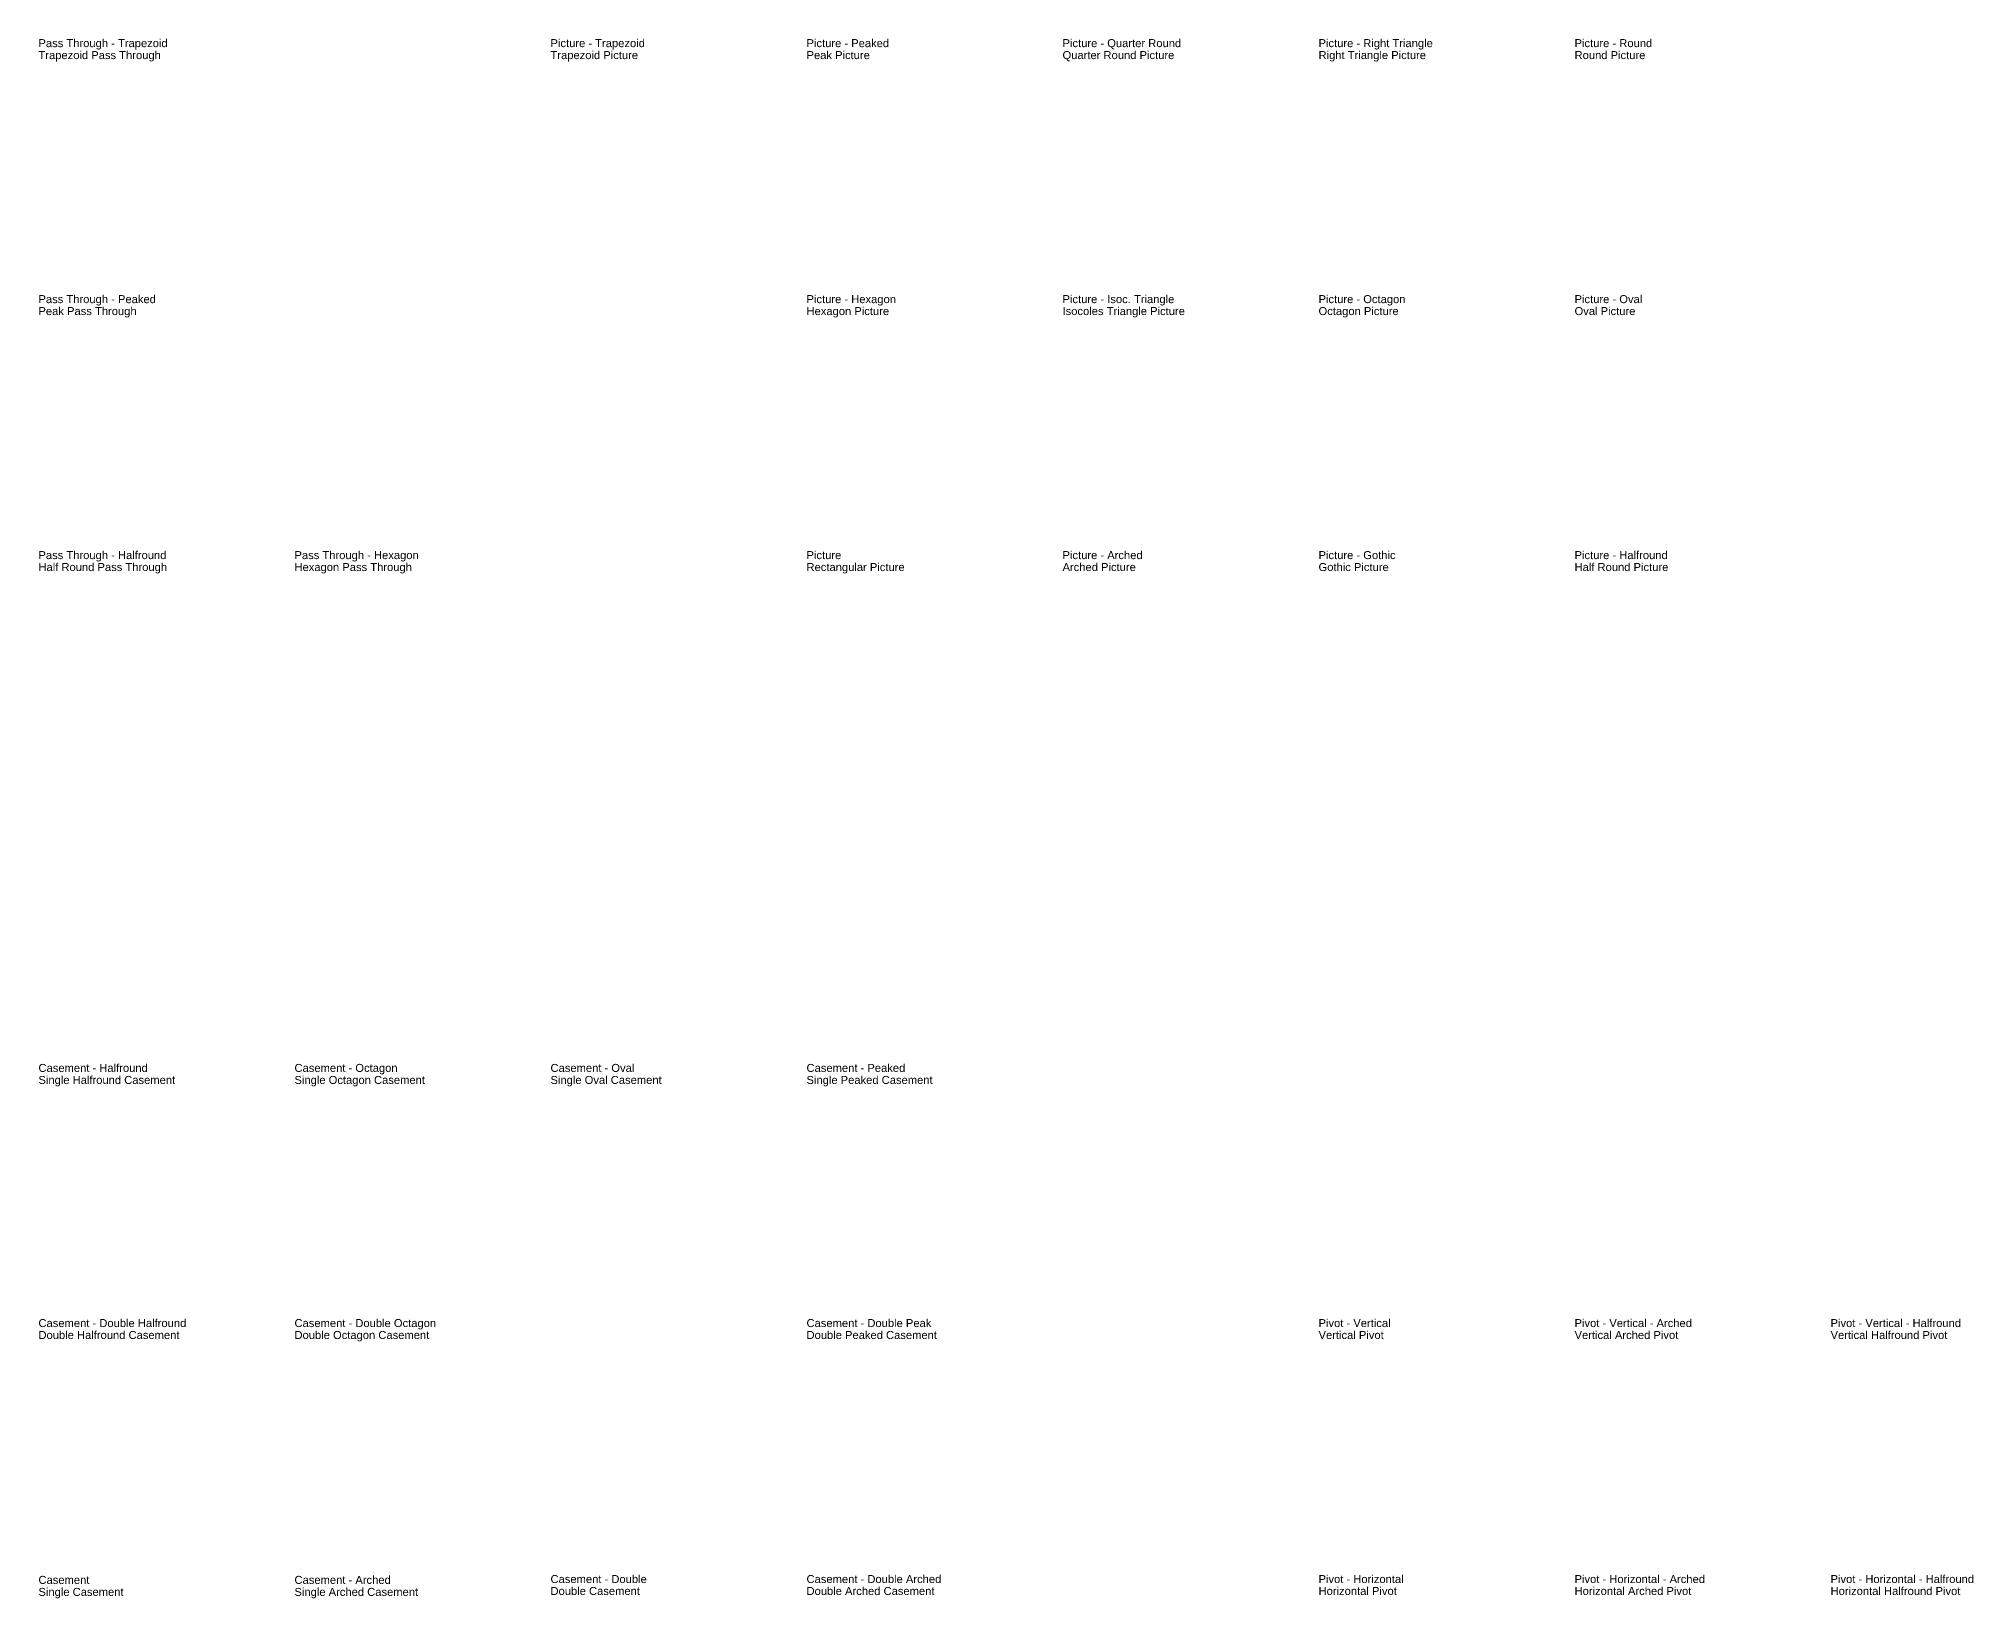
# Model space of a CAD drawing. Header units: millimetres. Extents: x 35 to 59640, y 22 to 29156.
# Drawn here: x 32436 to 59640, y 22 to 21956 of the extents above; entities that cross this region are included whole.
import ezdxf

# ---------------------------------------------------------------- set-up
doc = ezdxf.new("R2010")
doc.units = ezdxf.units.MM
doc.header["$LTSCALE"] = 0.5
doc.styles.add('Titles', font='ARIAL.TTF', dxfattribs={"width": 0.75})

msp = doc.modelspace()

# ---------------------------------------------------------------- texts
at = {"style": 'Titles'}
for s, p in [('Trapezoid Pass Through ', (32433, 21669)), ('Pass Through - Trapezoid', (32433, 21837)), ('Trapezoid Picture ', (39633, 21669)), ('Picture - Trapezoid', (39633, 21837)), ('Picture - Peaked', (43233, 21837)), ('Peak Picture ', (43233, 21669)), ('Quarter Round Picture ', (46833, 21669)), ('Picture - Quarter Round', (46833, 21837)), ('Picture - Right Triangle', (50433, 21837)), ('Right Triangle Picture ', (50433, 21669)), ('Picture - Round', (54033, 21837)), ('Round Picture ', (54033, 21669)), ('Pass Through - Peaked', (32433, 18237)), ('Picture - Hexagon', (43233, 18237)), ('Picture - Isoc. Triangle', (46833, 18237)), ('Picture - Octagon', (50433, 18237)), ('Picture - Oval', (54033, 18237)), ('Peak Pass Through ', (32433, 18069)), ('Hexagon Picture ', (43233, 18069)), ('Isocoles Triangle Picture ', (46833, 18069)), ('Octagon Picture ', (50433, 18069)), ('Oval Picture ', (54033, 18069)), ('Pass Through - Halfround', (32433, 14637)), ('Pass Through - Hexagon', (36033, 14637)), ('Picture', (43233, 14637)), ('Picture - Arched', (46833, 14637)), ('Picture - Gothic', (50433, 14637)), ('Picture - Halfround', (54033, 14637)), ('Half Round Pass Through ', (32433, 14469)), ('Hexagon Pass Through ', (36033, 14469)), ('Rectangular Picture ', (43233, 14469)), ('Arched Picture ', (46833, 14469)), ('Gothic Picture ', (50433, 14469)), ('Half Round Picture ', (54033, 14469)), ('Single Halfround Casement ', (32433, 7256)), ('Casement - Halfround', (32433, 7425)), ('Single Octagon Casement ', (36033, 7256)), ('Casement - Octagon', (36033, 7425)), ('Single Oval Casement ', (39633, 7256)), ('Casement - Oval', (39633, 7425)), ('Single Peaked Casement ', (43233, 7256)), ('Casement - Peaked', (43233, 7425)), ('Casement - Double Halfround', (32433, 3837)), ('Casement - Double Octagon', (36033, 3837)), ('Casement - Double Peak', (43233, 3837)), ('Pivot - Vertical', (50433, 3837)), ('Pivot - Vertical - Arched', (54033, 3837)), ('Pivot - Vertical - Halfround', (57633, 3837)), ('Double Halfround Casement ', (32433, 3669)), ('Double Octagon Casement ', (36033, 3669)), ('Double Peaked Casement ', (43233, 3669)), ('Vertical Pivot', (50433, 3669)), ('Vertical Arched Pivot', (54033, 3669)), ('Vertical Halfround Pivot', (57633, 3669)), ('Casement', (32433, 225)), ('Casement - Arched', (36033, 225)), ('Casement - Double', (39633, 237)), ('Casement - Double Arched', (43233, 237)), ('Pivot - Horizontal', (50433, 237)), ('Pivot - Horizontal - Arched', (54033, 237)), ('Pivot - Horizontal - Halfround', (57633, 237)), ('Single Casement ', (32433, 56)), ('Single Arched Casement ', (36033, 56)), ('Double Casement ', (39633, 69)), ('Double Arched Casement ', (43233, 69)), ('Horizontal Pivot', (50433, 69)), ('Horizontal Arched Pivot', (54033, 69)), ('Horizontal Halfround Pivot', (57633, 69))]:
    msp.add_text(s, height=112.5, dxfattribs=at).set_placement(p)

doc.saveas('drawing.dxf')
